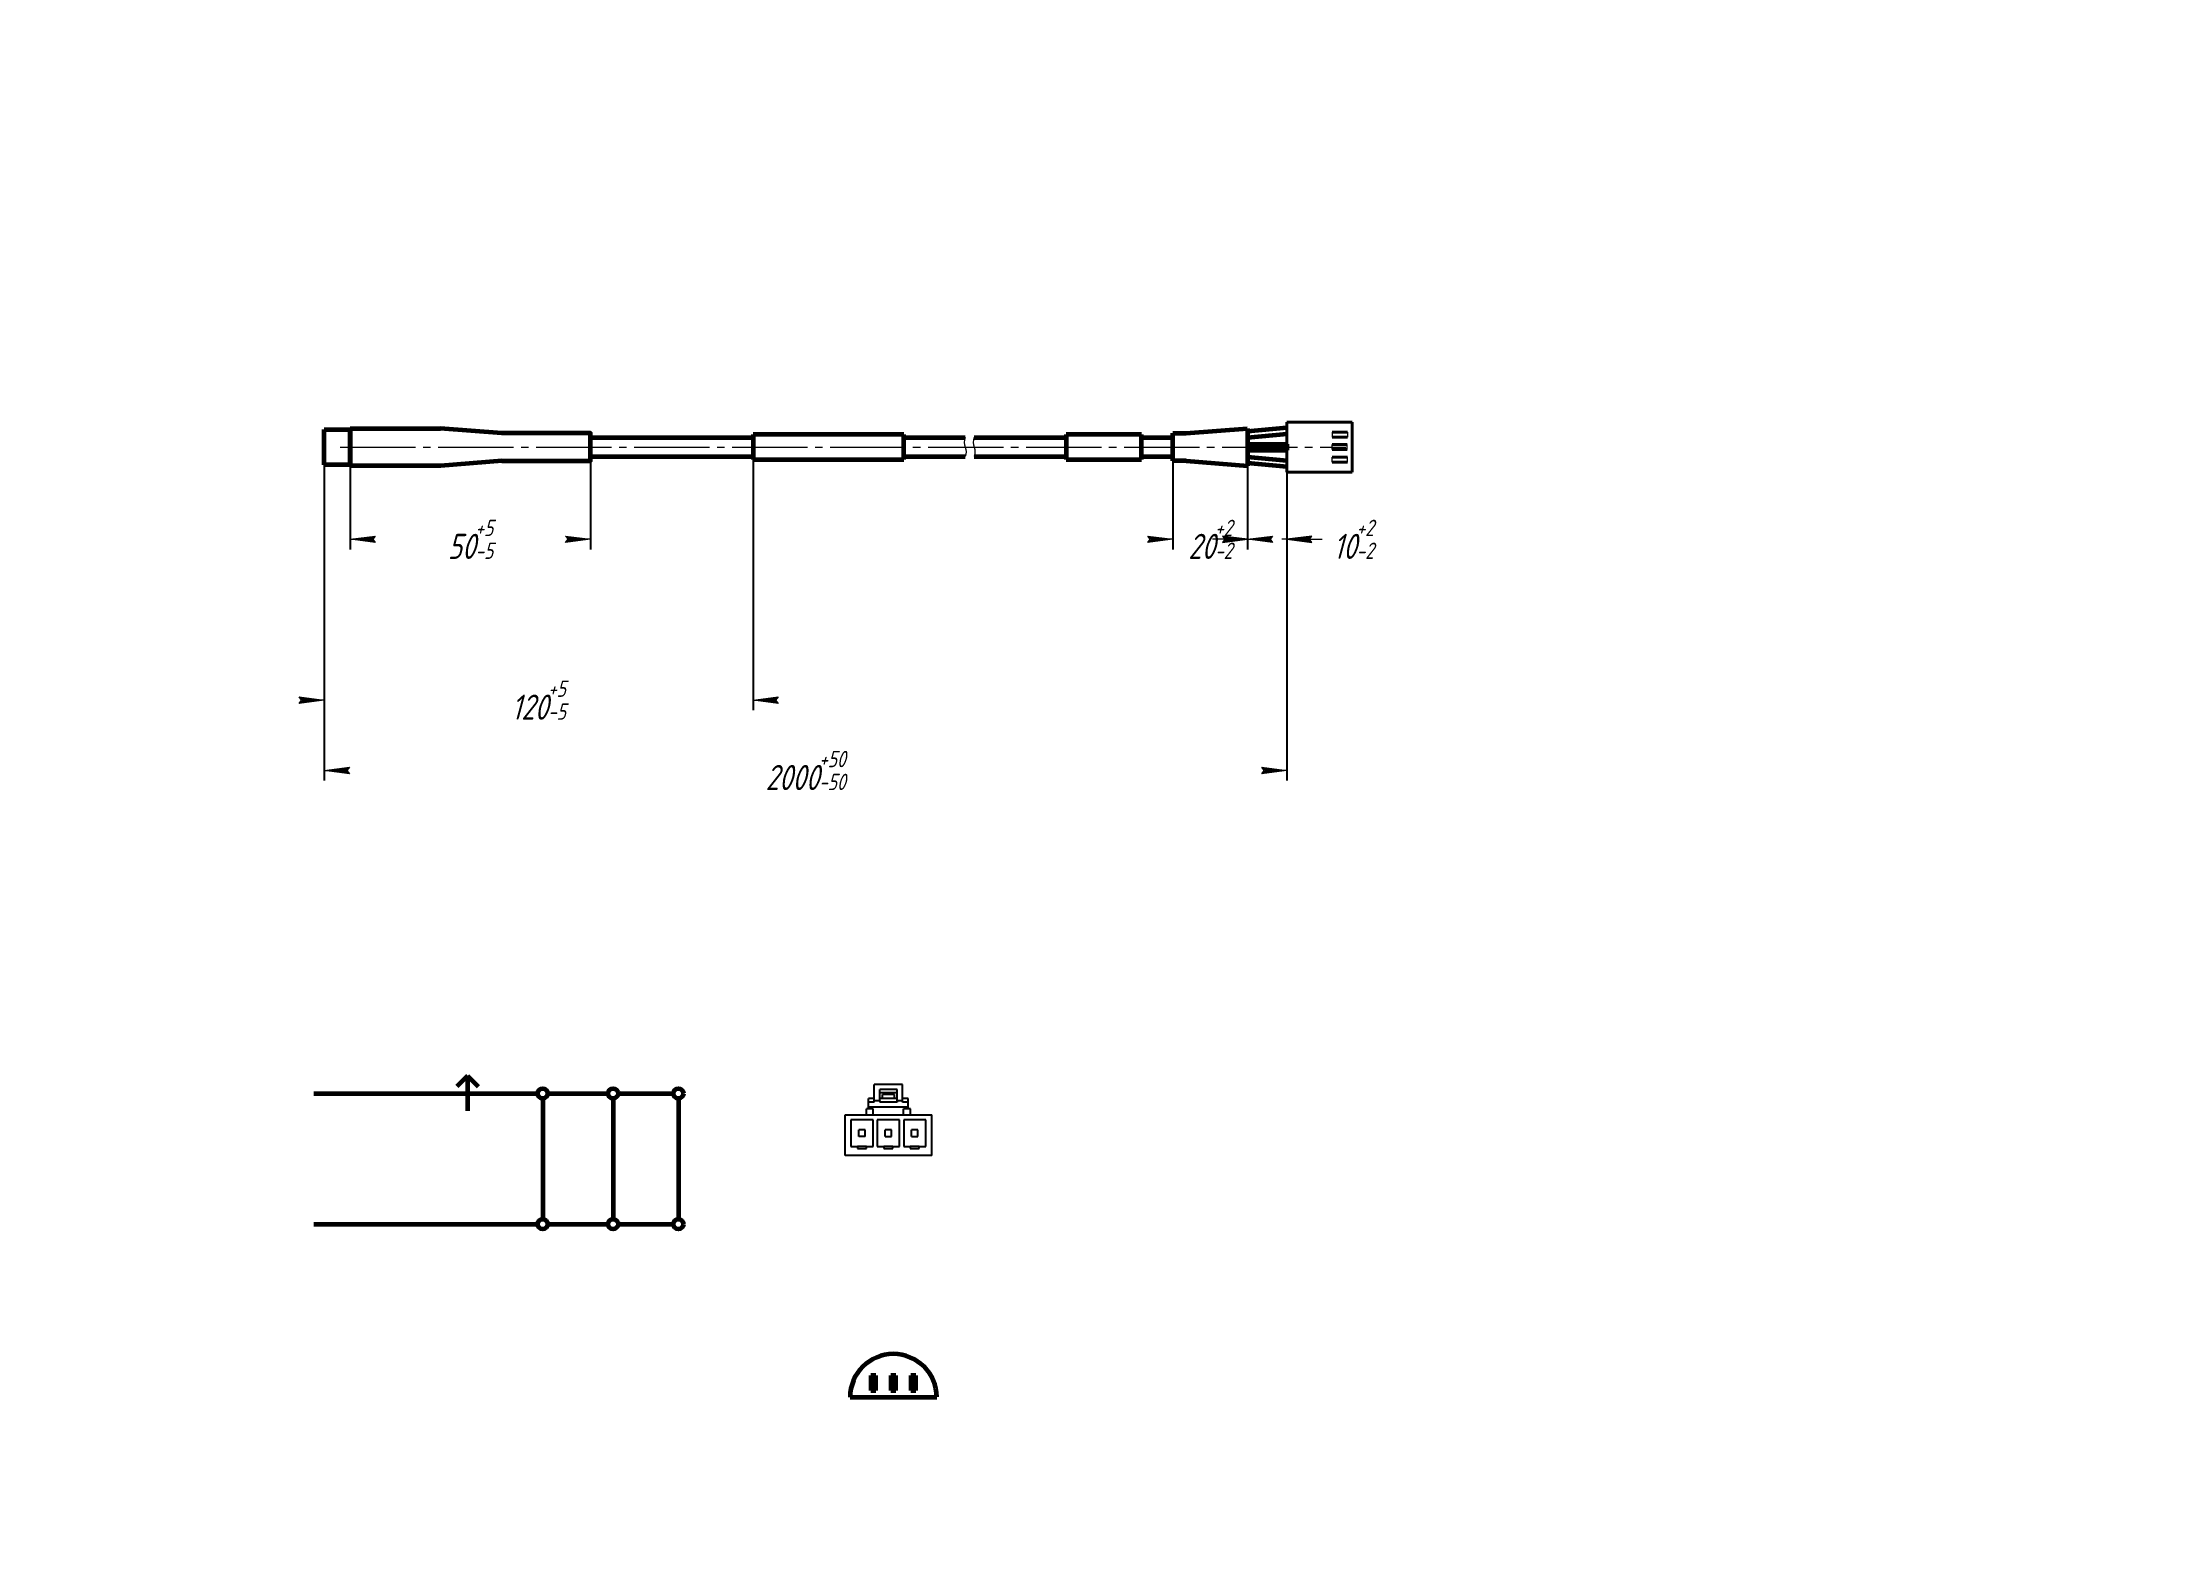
# Model space of a CAD drawing. Header units: millimetres. Extents: x 0 to 420, y 0 to 297.
import ezdxf

# ---------------------------------------------------------------- set-up
doc = ezdxf.new("R2010")
doc.units = ezdxf.units.MM
for name, pattern in [('K5LT32809', [0]), ('K5LT32810', [0]), ('K5LT32824', [0]), ('K5LT_AXLED', [19.5, 15, -1.5, 1.5, -1.5]), ('K5LT_BASIC', [0]), ('K5LT_THIN', [0]), ('K5LT_THIN_INCLUDED_TO_HATCHING', [0])]:
    doc.linetypes.add(name, pattern=pattern)
doc.styles.add('KDIMTEXTSTYLE', font='GOST_AU.SHX', dxfattribs={"width": 0.96, "oblique": 15, "height": 5})
doc.dimstyles.new('KDIMSTYLE (1.00)', dxfattribs={"dimtxt": 5, "dimasz": 1, "dimexe": 2, "dimexo": 0, "dimgap": 1, "dimtad": 1, "dimtxsty": 'KDIMTEXTSTYLE', "dimsah": 1, "dimcen": 0, "dimdle": 1, "dimadec": 0, "dimazin": 0, "dimtfac": 0.667, "dimtmove": 0, "dimatfit": 3, "dimfxl": 1, "dimtvp": 1, "dimtolj": 1, "dimtzin": 0, "dimarcsym": 0})

# ---------------------------------------------------------------- blocks, each defined once
blk = doc.blocks.new('U0')
at = {"color": 150, "linetype": 'K5LT_BASIC', "lineweight": 60, "true_color": 0x0080ff}
for p, q in [((171.45, 218.94), (141.45, 218.94)), ((141.45, 218.94), (141.45, 213.94)), ((171.45, 213.94), (171.45, 218.94)), ((141.45, 213.94), (171.45, 213.94))]:
    blk.add_line(p, q, dxfattribs=at)
blk = doc.blocks.new('U1')
at = {"color": 150, "linetype": 'K5LT_BASIC', "lineweight": 60, "true_color": 0x0080ff}
for p, q in [((218.76, 218.94), (203.76, 218.94)), ((203.76, 218.94), (203.76, 213.94)), ((218.76, 213.94), (218.76, 218.94)), ((203.76, 213.94), (218.76, 213.94))]:
    blk.add_line(p, q, dxfattribs=at)
blk = doc.blocks.new('KDIMARROW_01')
blk.add_hatch(color=0).paths.add_polyline_path([(-5, -0.66), (0, 0), (-5, 0.66), (-4.5, 0)])
at = {"color": 0, "linetype": 'K5LT_THIN', "lineweight": 18}
for p, q in [((-4.5, 0), (-5, 0.66)), ((-5, 0.66), (0, 0)), ((0, 0), (-5, -0.66)), ((-5, -0.66), (-4.5, 0)), ((0, 0), (-1, 0))]:
    blk.add_line(p, q, dxfattribs=at)
blk = doc.blocks.new('KDIMARROW_02')
blk.add_hatch(color=0).paths.add_polyline_path([(4.5, 0), (5, 0.66), (0, 0), (5, -0.66)])
at = {"color": 0, "linetype": 'K5LT_THIN', "lineweight": 18}
for p, q in [((0, 0), (-1, 0)), ((5, 0.66), (0, 0)), ((0, 0), (5, -0.66)), ((0, 0), (7, 0)), ((4.5, 0), (5, 0.66)), ((5, -0.66), (4.5, 0))]:
    blk.add_line(p, q, dxfattribs=at)
blk = doc.blocks.new('U4')
at = {"color": 7, "linetype": 'K5LT_THIN_INCLUDED_TO_HATCHING', "lineweight": 18}
for p, q in [((183.56, 217.86), (183.5, 217.38)), ((183.5, 217.38), (183.56, 216.91)), ((183.69, 218.33), (183.56, 217.86)), ((183.56, 216.91), (183.69, 216.44)), ((183.69, 216.44), (183.83, 215.97)), ((183.83, 215.02), (183.69, 214.55)), ((183.83, 215.97), (183.88, 215.49)), ((183.88, 215.49), (183.83, 215.02))]:
    blk.add_line(p, q, dxfattribs=at)
blk = doc.blocks.new('U5')
at = {"color": 7, "linetype": 'K5LT_THIN_INCLUDED_TO_HATCHING', "lineweight": 18}
for p, q in [((185.3, 217.86), (185.24, 217.38)), ((185.24, 217.38), (185.3, 216.91)), ((185.43, 218.33), (185.3, 217.86)), ((185.3, 216.91), (185.43, 216.44)), ((185.43, 216.44), (185.57, 215.97)), ((185.57, 215.02), (185.43, 214.55)), ((185.57, 215.97), (185.62, 215.49)), ((185.62, 215.49), (185.57, 215.02))]:
    blk.add_line(p, q, dxfattribs=at)
blk = doc.blocks.new('U10')
at = {"color": 150, "linetype": 'K5LT_BASIC', "lineweight": 60, "true_color": 0x0080ff}
for p, q in [((56.12, 212.92), (56.12, 219.92)), ((56.12, 219.92), (61.28, 219.92)), ((61.28, 219.92), (61.28, 212.92)), ((61.28, 212.92), (56.12, 212.92))]:
    blk.add_line(p, q, dxfattribs=at)
blk = doc.blocks.new('U11')
at = {"color": 150, "linetype": 'K5LT_BASIC', "lineweight": 60, "true_color": 0x0080ff}
for p, q in [((165.88, 31.72), (164.88, 31.72)), ((164.88, 31.72), (164.88, 28.72)), ((165.88, 28.72), (165.88, 31.72)), ((164.88, 28.72), (165.88, 28.72))]:
    blk.add_line(p, q, dxfattribs=at)
blk = doc.blocks.new('U12')
at = {"color": 150, "linetype": 'K5LT_BASIC', "lineweight": 60, "true_color": 0x0080ff}
for p, q in [((169.88, 31.72), (168.88, 31.72)), ((168.88, 31.72), (168.88, 28.72)), ((169.88, 28.72), (169.88, 31.72)), ((168.88, 28.72), (169.88, 28.72))]:
    blk.add_line(p, q, dxfattribs=at)
blk = doc.blocks.new('U13')
at = {"color": 150, "linetype": 'K5LT_BASIC', "lineweight": 60, "true_color": 0x0080ff}
for p, q in [((173.88, 31.72), (172.88, 31.72)), ((172.88, 31.72), (172.88, 28.72)), ((173.88, 28.72), (173.88, 31.72)), ((172.88, 28.72), (173.88, 28.72))]:
    blk.add_line(p, q, dxfattribs=at)

msp = doc.modelspace()

# ---------------------------------------------------------------- linework, layer by layer
at = {"color": 150, "linetype": 'K5LT_BASIC', "lineweight": 60, "true_color": 0x0080ff}
for p, q in [((61.284, 212.738), (61.284, 220.105)), ((61.284, 220.105), (79.284, 220.105)), ((91.472, 219.19), (79.284, 220.105)), ((94.136, 219.19), (91.472, 219.19)), ((225.006, 219.19), (227.669, 219.19)), ((225.006, 213.687), (225.006, 219.19)), ((227.669, 219.19), (239.857, 220.105)), ((239.857, 219.605), (247.676, 220.312)), ((239.857, 219.605), (247.676, 220.312)), ((239.857, 220.105), (239.857, 212.738)), ((239.857, 218.37), (247.676, 219.077)), ((239.857, 218.37), (247.676, 219.077)), ((109.136, 218.328), (141.446, 218.328)), ((109.136, 214.548), (141.446, 214.548)), ((171.446, 218.328), (183.691, 218.328)), ((171.446, 214.548), (183.691, 214.548)), ((185.433, 218.328), (203.756, 218.328)), ((185.433, 214.548), (203.756, 214.548)), ((218.756, 218.328), (225.006, 218.328)), ((218.756, 214.548), (225.006, 214.548)), ((239.857, 217.039), (247.676, 217.039)), ((239.857, 215.809), (247.676, 215.809)), ((239.857, 214.507), (247.676, 213.799)), ((247.676, 217.039), (247.676, 215.809)), ((79.284, 212.738), (61.284, 212.738)), ((91.472, 213.687), (79.284, 212.738)), ((91.472, 213.687), (94.136, 213.687)), ((227.669, 213.687), (225.006, 213.687)), ((227.669, 213.687), (239.857, 212.738)), ((239.857, 213.271), (247.676, 212.564)), ((84.617, 91.328), (82.496, 89.206)), ((84.617, 91.328), (84.617, 84.328)), ((84.617, 91.328), (86.739, 89.206)), ((54.059, 87.828), (98.594, 87.828)), ((99.594, 86.828), (99.594, 62.828)), ((100.594, 87.828), (112.594, 87.828)), ((113.594, 86.828), (113.594, 62.828)), ((114.594, 87.828), (125.594, 87.828)), ((126.594, 86.828), (126.594, 62.828)), ((54.059, 61.828), (98.594, 61.828)), ((100.594, 61.828), (112.594, 61.828)), ((114.594, 61.828), (125.594, 61.828)), ((160.759, 27.357), (178.009, 27.357))]:
    msp.add_line(p, q, dxfattribs=at)
at = {"color": 7, "linetype": 'K5LT32809', "lineweight": 40}
for p, q in [((260.676, 221.424), (247.676, 221.424)), ((247.676, 221.424), (247.676, 211.424)), ((259.719, 219.424), (256.719, 219.424)), ((259.719, 218.424), (256.719, 218.424)), ((260.676, 221.424), (260.676, 211.424)), ((259.676, 216.924), (256.677, 216.924)), ((259.676, 215.924), (256.677, 215.924)), ((259.719, 214.424), (256.719, 214.424)), ((260.676, 211.424), (247.676, 211.424)), ((259.719, 213.424), (256.719, 213.424))]:
    msp.add_line(p, q, dxfattribs=at)
at = {"color": 7, "linetype": 'K5LT32810', "lineweight": 15}
for p, q in [((256.719, 219.424), (256.719, 218.424)), ((259.72, 219.424), (259.72, 218.424)), ((256.677, 215.924), (256.677, 216.924)), ((256.719, 213.424), (256.719, 214.424)), ((259.677, 215.924), (259.677, 216.924)), ((259.72, 213.424), (259.72, 214.424))]:
    msp.add_line(p, q, dxfattribs=at)
at = {"color": 30, "linetype": 'K5LT_AXLED', "lineweight": 18, "true_color": 0xff8000}
msp.add_line((59.284, 216.421), (259.426, 216.438), dxfattribs=at)
at = {"color": 7, "linetype": 'K5LT32824', "lineweight": 25}
for p, q in [((165.541, 86.336), (165.541, 89.591)), ((171.226, 89.591), (165.541, 89.591)), ((170.109, 88.628), (166.659, 88.628)), ((166.659, 86.336), (166.659, 88.628)), ((170.109, 86.336), (170.109, 88.628)), ((171.226, 86.336), (171.226, 89.591)), ((165.354, 84.761), (164.004, 84.761)), ((164.004, 83.561), (164.004, 84.761)), ((164.416, 86.079), (164.416, 86.829)), ((165.541, 86.829), (164.416, 86.829)), ((164.416, 85.061), (164.416, 86.079)), ((165.541, 86.079), (164.416, 86.079)), ((172.351, 85.061), (164.416, 85.061)), ((164.416, 84.761), (164.416, 85.061)), ((165.354, 83.561), (165.354, 84.761)), ((166.659, 86.336), (165.541, 86.336)), ((165.541, 86.079), (165.541, 86.336)), ((170.109, 87.938), (166.659, 87.938)), ((170.109, 86.829), (166.659, 86.829)), ((166.659, 86.336), (166.659, 86.079)), ((170.109, 86.079), (166.659, 86.079)), ((167.184, 86.829), (167.184, 87.596)), ((169.584, 87.596), (167.184, 87.596)), ((169.584, 86.829), (169.584, 87.596)), ((171.226, 86.336), (170.109, 86.336)), ((170.109, 86.336), (170.109, 86.079)), ((172.351, 86.829), (171.226, 86.829)), ((171.226, 86.079), (171.226, 86.336)), ((172.351, 86.079), (171.226, 86.079)), ((172.764, 84.761), (171.414, 84.761)), ((171.414, 83.561), (171.414, 84.761)), ((172.351, 86.079), (172.351, 86.829)), ((172.351, 85.061), (172.351, 86.079)), ((172.351, 84.761), (172.351, 85.061)), ((172.764, 83.561), (172.764, 84.761)), ((159.759, 83.561), (177.009, 83.561)), ((159.759, 75.446), (159.759, 83.561)), ((160.929, 82.571), (160.929, 77.261)), ((165.339, 82.571), (160.929, 82.571)), ((162.489, 79.271), (162.489, 80.561)), ((163.779, 80.561), (162.489, 80.561)), ((163.779, 79.271), (163.779, 80.561)), ((165.339, 77.261), (165.339, 82.571)), ((166.179, 82.571), (166.179, 77.261)), ((170.589, 82.571), (166.179, 82.571)), ((167.739, 79.271), (167.739, 80.561)), ((169.029, 80.561), (167.739, 80.561)), ((169.029, 79.271), (169.029, 80.561)), ((170.589, 77.261), (170.589, 82.571)), ((171.429, 82.571), (171.429, 77.261)), ((175.839, 82.571), (171.429, 82.571)), ((172.989, 79.271), (172.989, 80.561)), ((174.279, 80.561), (172.989, 80.561)), ((174.279, 79.271), (174.279, 80.561)), ((175.839, 77.261), (175.839, 82.571)), ((177.009, 75.446), (177.009, 83.561)), ((160.929, 77.261), (162.226, 77.261)), ((162.226, 77.261), (162.226, 76.871)), ((164.041, 77.261), (162.226, 77.261)), ((162.226, 76.871), (164.041, 76.871)), ((163.779, 79.271), (162.489, 79.271)), ((164.041, 77.261), (165.339, 77.261)), ((164.041, 76.871), (164.041, 77.261)), ((166.179, 77.261), (167.476, 77.261)), ((169.291, 77.261), (167.476, 77.261)), ((167.476, 77.261), (167.476, 76.871)), ((167.476, 76.871), (169.291, 76.871)), ((167.739, 79.271), (169.029, 79.271)), ((169.291, 77.261), (170.589, 77.261)), ((169.291, 76.871), (169.291, 77.261)), ((171.429, 77.261), (172.726, 77.261)), ((174.541, 77.261), (172.726, 77.261)), ((172.726, 77.261), (172.726, 76.871)), ((172.726, 76.871), (174.541, 76.871)), ((172.989, 79.271), (174.279, 79.271)), ((174.541, 77.261), (175.839, 77.261)), ((174.541, 76.871), (174.541, 77.261)), ((177.009, 75.446), (159.759, 75.446))]:
    msp.add_line(p, q, dxfattribs=at)
at = {"color": 150, "linetype": 'K5LT_BASIC', "lineweight": 60, "true_color": 0x0080ff}
msp.add_lwpolyline([(94.136, 213.687), (109.136, 213.687), (109.136, 219.19), (94.136, 219.19)], dxfattribs=at)
for centre in [(99.594, 87.828), (113.594, 87.828), (126.594, 87.828), (99.594, 61.828), (113.594, 61.828), (126.594, 61.828)]:
    msp.add_circle(centre, 1, dxfattribs=at)
msp.add_arc((169.384, 27.357), 8.625, 0, 180, dxfattribs=at)

# ---------------------------------------------------------------- block references
for name in ['U10', 'U0', 'U1', 'U4', 'U5', 'U11', 'U12', 'U13']:
    msp.add_blockref(name, (0, 0))

# ---------------------------------------------------------------- dimensions: what is measured, and where the dimension line sits
at = {"color": 7}
for base, p1, p2, location, text, override in [((225.006, 198.083), (239.857, 216.422), (225.006, 216.438), (232.432, 198.083), '\\H5.0;\\W0.965;\\Q15;\\H5.0;\\W0.965;\\Q15;\\Q15;20\\H0.65x;\\S+2^ -2;\\H1.5x;', {"dimexo": 0, "dimblk1": 'KDIMARROW_01', "dimblk2": 'KDIMARROW_01', "dimse1": 0, "dimse2": 0, "dimclrt": 7, "dimtolj": 1}), ((56.122, 166.088), (141.446, 213.938), (56.122, 209.934), (98.784, 166.088), '\\H5.0;\\W0.965;\\Q15;\\H5.0;\\W0.965;\\Q15;\\Q15;120\\H0.65x;\\S+5^ -5;\\H1.5x;', {"dimexo": 0, "dimblk1": 'KDIMARROW_01', "dimblk2": 'KDIMARROW_01', "dimse1": 0, "dimse2": 0, "dimclrt": 7, "dimtolj": 1}), ((247.676, 152.088), (56.122, 212.922), (247.676, 211.183), (151.899, 152.088), '\\H5.0;\\W0.965;\\Q15;\\H5.0;\\W0.965;\\Q15;\\Q15;2000\\H0.65x;\\S+50^ -50;\\H1.5x;', {"dimexo": 0, "dimblk1": 'KDIMARROW_01', "dimblk2": 'KDIMARROW_01', "dimse1": 0, "dimse2": 0, "dimclrt": 7, "dimtolj": 1}), ((109.136, 198.083), (61.284, 212.738), (109.136, 213.687), (85.21, 198.083), '\\H5.0;\\W0.965;\\Q15;\\H5.0;\\W0.965;\\Q15;\\Q15;50\\H0.65x;\\S+5^ -5;\\H1.5x;', {"dimexo": 0, "dimblk1": 'KDIMARROW_01', "dimblk2": 'KDIMARROW_01', "dimse1": 0, "dimse2": 0, "dimclrt": 7, "dimtolj": 1}), ((247.676, 198.083), (239.857, 212.738), (247.676, 213.733), (260.944, 198.083), '\\H5.0;\\W0.965;\\Q15;\\H5.0;\\W0.965;\\Q15;\\Q15;10\\H0.65x;\\S+2^ -2;\\H1.5x;', {"dimexo": 0, "dimblk1": 'KDIMARROW_02', "dimblk2": 'KDIMARROW_02', "dimse1": 0, "dimse2": 0, "dimclrt": 7, "dimtolj": 1})]:
    msp.add_linear_dim(base=base, p1=p1, p2=p2, location=location, text=text, dimstyle='KDIMSTYLE (1.00)', override=override, dxfattribs=at).render()

doc.saveas('drawing.dxf')
